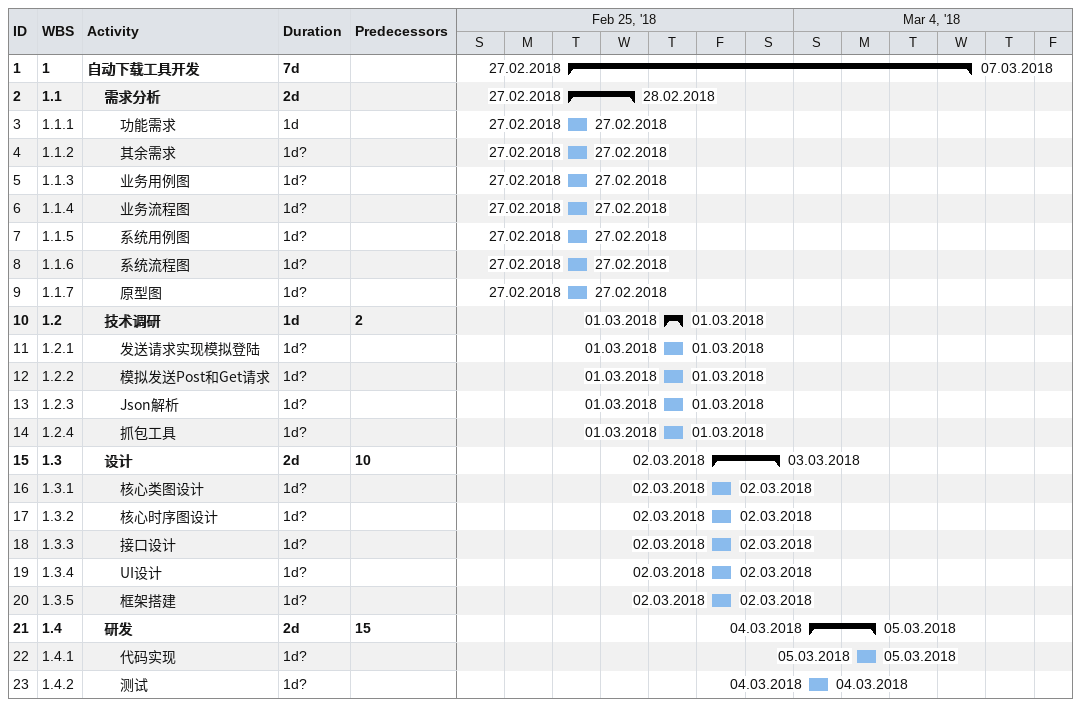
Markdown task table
| ID | WBS | Task | Duration | Start | Finish | Predecessors |
|---|---|---|---|---|---|---|
| 1 | 1 | **自动下载工具开发** | 7d | 2018-02-27 | 2018-03-07 |  |
| 2 | 1.1 | **需求分析** | 2d | 2018-02-27 | 2018-02-28 |  |
| 3 | 1.1.1 | 功能需求 | 1d | 2018-02-27 | 2018-02-27 |  |
| 4 | 1.1.2 | 其余需求 | 1d? | 2018-02-27 | 2018-02-27 |  |
| 5 | 1.1.3 | 业务用例图 | 1d? | 2018-02-27 | 2018-02-27 |  |
| 6 | 1.1.4 | 业务流程图 | 1d? | 2018-02-27 | 2018-02-27 |  |
| 7 | 1.1.5 | 系统用例图 | 1d? | 2018-02-27 | 2018-02-27 |  |
| 8 | 1.1.6 | 系统流程图 | 1d? | 2018-02-27 | 2018-02-27 |  |
| 9 | 1.1.7 | 原型图 | 1d? | 2018-02-27 | 2018-02-27 |  |
| 10 | 1.2 | **技术调研** | 1d | 2018-03-01 | 2018-03-01 | 2 |
| 11 | 1.2.1 | 发送请求实现模拟登陆 | 1d? | 2018-03-01 | 2018-03-01 |  |
| 12 | 1.2.2 | 模拟发送Post和Get请求 | 1d? | 2018-03-01 | 2018-03-01 |  |
| 13 | 1.2.3 | Json解析 | 1d? | 2018-03-01 | 2018-03-01 |  |
| 14 | 1.2.4 | 抓包工具 | 1d? | 2018-03-01 | 2018-03-01 |  |
| 15 | 1.3 | **设计** | 2d | 2018-03-02 | 2018-03-03 | 10 |
| 16 | 1.3.1 | 核心类图设计 | 1d? | 2018-03-02 | 2018-03-02 |  |
| 17 | 1.3.2 | 核心时序图设计 | 1d? | 2018-03-02 | 2018-03-02 |  |
| 18 | 1.3.3 | 接口设计 | 1d? | 2018-03-02 | 2018-03-02 |  |
| 19 | 1.3.4 | UI设计 | 1d? | 2018-03-02 | 2018-03-02 |  |
| 20 | 1.3.5 | 框架搭建 | 1d? | 2018-03-02 | 2018-03-02 |  |
| 21 | 1.4 | **研发** | 2d | 2018-03-04 | 2018-03-05 | 15 |
| 22 | 1.4.1 | 代码实现 | 1d? | 2018-03-05 | 2018-03-05 |  |
| 23 | 1.4.2 | 测试 | 1d? | 2018-03-04 | 2018-03-04 |  |
